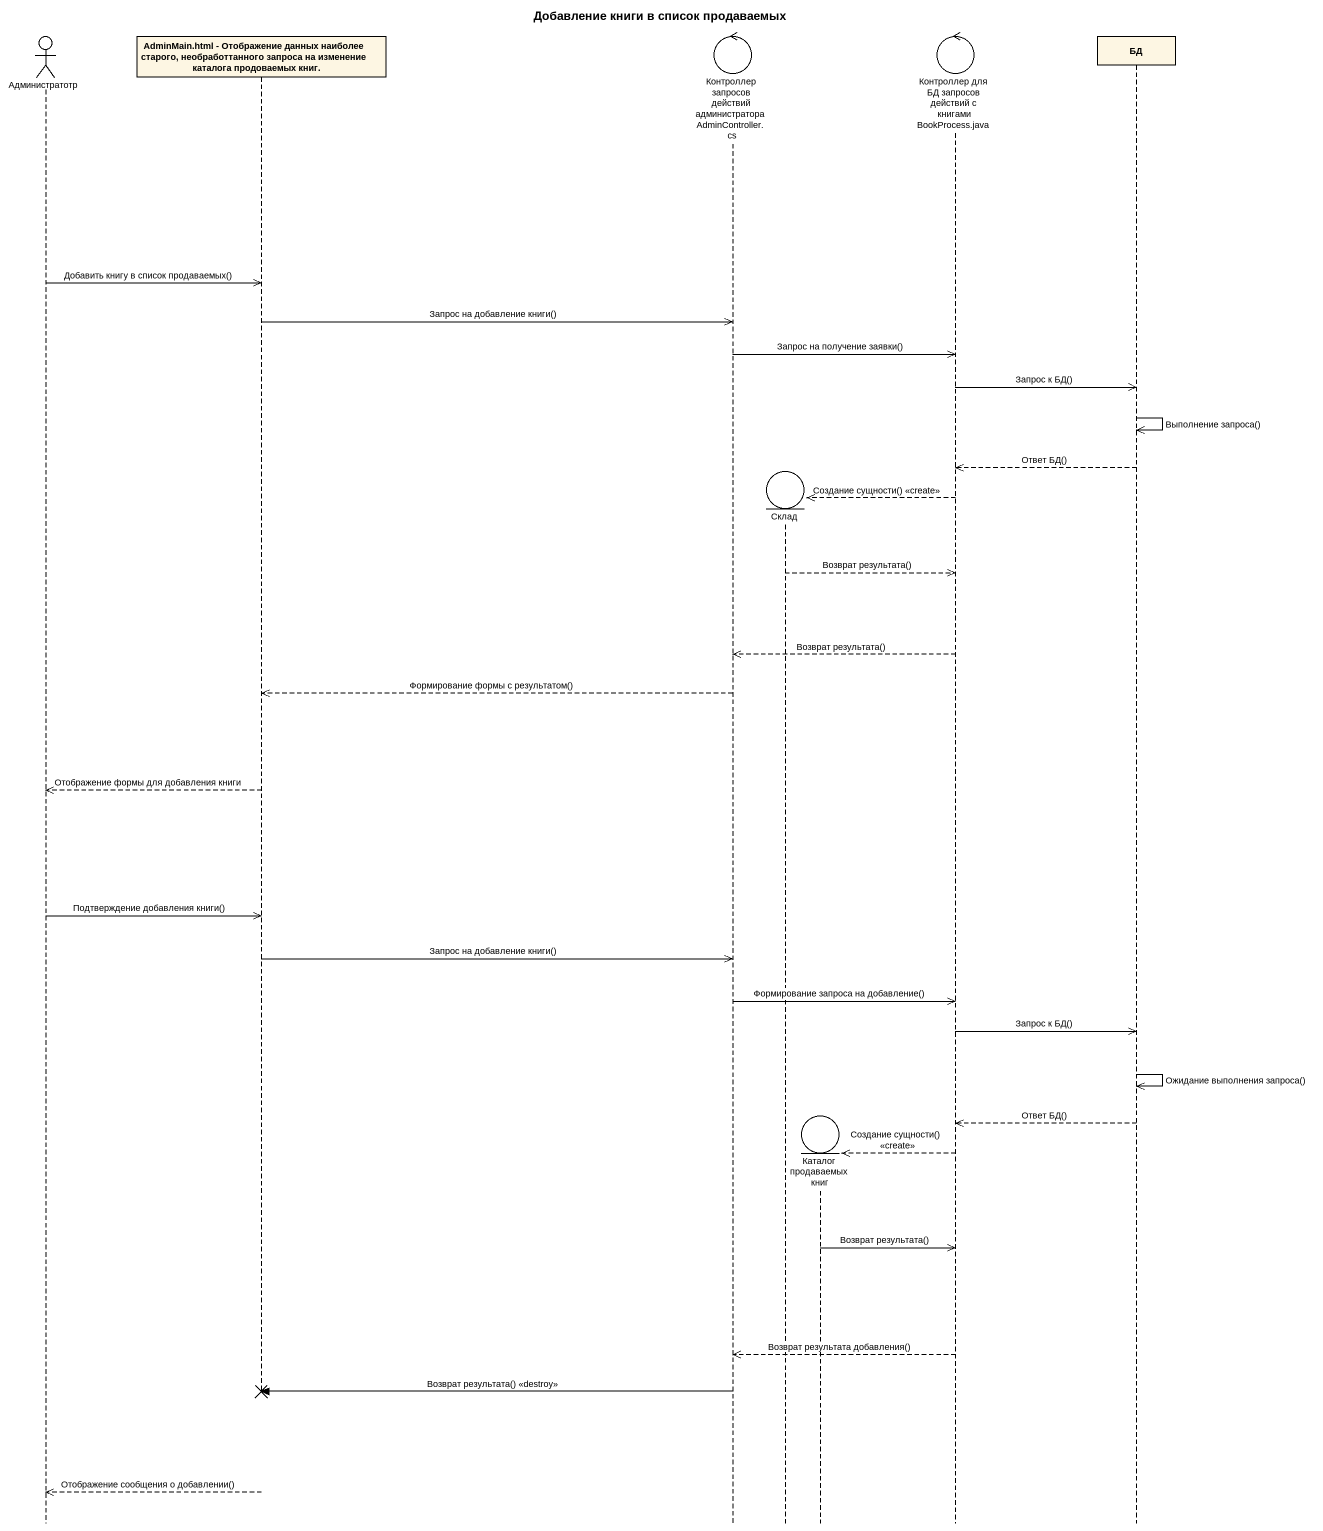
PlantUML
@startuml
title Добавление книги в список продаваемых
hide footbox
actor Администратотр
participant "AdminMain.html - Отображение данных наиболее старого, необработтанного запроса на изменение каталога продоваемых книг." as AdminMain_html_Отображение
control "Контроллер запросов действий администратора AdminController.cs" as Контроллер_запросов
entity Склад
entity "Каталог продаваемых книг" as Каталог_продаваемых_книг
control "Контроллер для БД запросов действий с книгами BookProcess.java" as Контроллер_для_БД_запросов
participant БД

Администратотр ->> AdminMain_html_Отображение : Добавить книгу в список продаваемых()
AdminMain_html_Отображение ->> Контроллер_запросов : Запрос на добавление книги()
Контроллер_запросов ->> Контроллер_для_БД_запросов : Запрос на получение заявки()
Контроллер_для_БД_запросов ->> БД : Запрос к БД()
БД ->> БД : Выполнение запроса()
БД -->> Контроллер_для_БД_запросов : Ответ БД()
Контроллер_для_БД_запросов -->> Склад ** : Создание сущности() <<create>>
Склад -->> Контроллер_для_БД_запросов : Возврат результата()
Контроллер_для_БД_запросов -->> Контроллер_запросов : Возврат результата()
Контроллер_запросов -->> AdminMain_html_Отображение : Формирование формы с результатом()
AdminMain_html_Отображение -->> Администратотр : Отображение формы для добавления книги
Администратотр ->> AdminMain_html_Отображение : Подтверждение добавления книги()
AdminMain_html_Отображение ->> Контроллер_запросов : Запрос на добавление книги()
Контроллер_запросов ->> Контроллер_для_БД_запросов : Формирование запроса на добавление()
Контроллер_для_БД_запросов ->> БД : Запрос к БД()
БД ->> БД : Ожидание выполнения запроса()
БД -->> Контроллер_для_БД_запросов : Ответ БД()
Контроллер_для_БД_запросов -->> Каталог_продаваемых_книг ** : Создание сущности() <<create>>
Каталог_продаваемых_книг ->> Контроллер_для_БД_запросов : Возврат результата()
Контроллер_для_БД_запросов -->> Контроллер_запросов : Возврат результата добавления()
Контроллер_запросов -> AdminMain_html_Отображение !! : Возврат результата() <<destroy>>
AdminMain_html_Отображение -->> Администратотр : Отображение сообщения о добавлении()
@enduml
